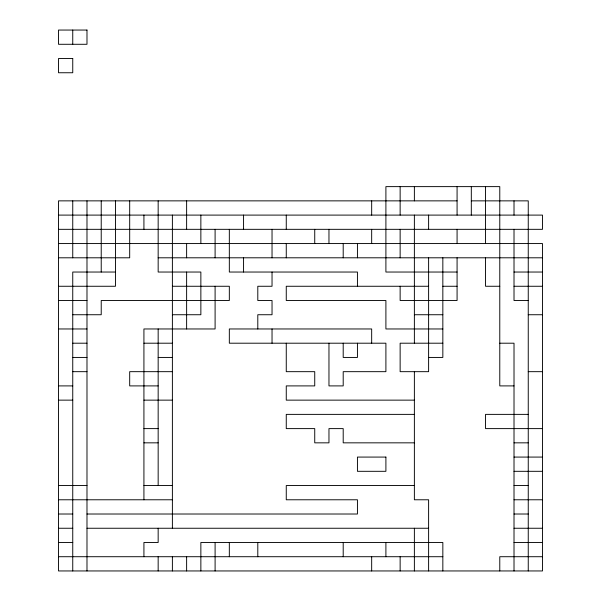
<?xml version="1.0" encoding="UTF-8"?>
<svg xmlns="http://www.w3.org/2000/svg" width="601" height="601" viewBox="0 0 601 601"><rect width="100%" height="100%" fill="white"/><g stroke="black" fill="none" stroke-linecap="round" stroke-linejoin="round"><path stroke-width="0.9" d="M457.076 200.862L58.515 200.862L58.515 570.95L542.485 570.95L542.485 243.563L58.515 243.563M471.312 200.862L528.249 200.862L528.249 570.95M58.515 215.098L542.485 215.098L542.485 229.327L58.515 229.327M58.515 257.799L129.688 257.799L129.688 200.862M158.161 257.799L542.485 257.799M115.452 272.035L72.751 272.035L72.751 570.95M457.076 272.035L385.902 272.035L385.902 186.626L499.777 186.626L499.777 385.902L514.013 385.902M514.013 272.035L542.485 272.035M58.515 286.264L115.452 286.264L115.452 200.862M172.389 286.264L229.327 286.264L229.327 300.5L101.223 300.5L101.223 314.736L72.751 314.736M428.611 286.264L286.264 286.264L286.264 300.5L385.902 300.5L385.902 328.965L442.839 328.965M442.839 286.264L457.076 286.264M499.777 286.264L485.548 286.264L485.548 257.799M514.013 286.264L542.485 286.264M58.515 300.5L86.987 300.5M528.249 300.5L514.013 300.5L514.013 229.327M172.389 314.736L200.862 314.736L200.862 272.035L158.161 272.035L158.161 200.862M414.374 314.736L442.839 314.736M528.249 314.736L542.485 314.736M58.515 328.965L86.987 328.965M72.751 343.201L86.987 343.201M143.924 343.201L172.389 343.201M442.839 343.201L400.138 343.201L400.138 371.673L428.611 371.673L428.611 257.799M499.777 343.201L514.013 343.201L514.013 570.95M72.751 357.437L86.987 357.437M158.161 357.437L172.389 357.437M428.611 357.437L442.839 357.437L442.839 257.799M72.751 371.673L86.987 371.673M172.389 371.673L129.688 371.673L129.688 385.902L158.161 385.902M528.249 371.673L542.485 371.673M58.515 385.902L72.751 385.902M58.515 400.138L72.751 400.138M143.924 400.138L172.389 400.138M414.374 400.138L286.264 400.138L286.264 385.902L314.736 385.902L314.736 371.673L286.264 371.673L286.264 343.201M414.374 414.374L286.264 414.374L286.264 428.611L314.736 428.611L314.736 442.839L328.965 442.839L328.965 428.611L343.201 428.611L343.201 442.839L414.374 442.839M528.249 414.374L485.548 414.374L485.548 428.611L542.485 428.611M143.924 428.611L158.161 428.611M143.924 442.839L158.161 442.839M514.013 442.839L528.249 442.839M514.013 457.076L542.485 457.076M514.013 471.312L542.485 471.312M58.515 485.548L86.987 485.548M143.924 485.548L172.389 485.548M414.374 485.548L286.264 485.548L286.264 499.777L357.437 499.777L357.437 514.013L86.987 514.013M514.013 485.548L528.249 485.548M58.515 499.777L172.389 499.777M514.013 499.777L542.485 499.777M58.515 514.013L72.751 514.013M514.013 514.013L528.249 514.013M58.515 528.249L72.751 528.249M86.987 528.249L428.611 528.249M514.013 528.249L542.485 528.249M58.515 542.485L72.751 542.485M514.013 542.485L542.485 542.485M58.515 556.714L442.839 556.714M542.485 556.714L499.777 556.714L499.777 570.95M514.013 200.862L514.013 215.098M485.548 186.626L485.548 243.563M471.312 186.626L471.312 215.098M457.076 186.626L457.076 215.098M457.076 229.327L457.076 243.563M457.076 257.799L457.076 300.5L400.138 300.5L400.138 286.264M442.839 570.95L442.839 542.485L200.862 542.485L200.862 570.95M428.611 215.098L428.611 229.327M428.611 570.95L428.611 499.777L414.374 499.777L414.374 371.673M414.374 186.626L414.374 200.862M414.374 215.098L414.374 343.201M414.374 528.249L414.374 570.95M400.138 186.626L400.138 215.098M400.138 229.327L400.138 257.799M400.138 556.714L400.138 570.95M385.902 542.485L385.902 556.714M371.673 200.862L371.673 215.098M371.673 229.327L371.673 243.563M371.673 343.201L371.673 328.965L229.327 328.965L229.327 343.201L385.902 343.201L385.902 371.673L343.201 371.673L343.201 385.902L328.965 385.902L328.965 343.201M371.673 556.714L371.673 570.95M357.437 243.563L357.437 257.799M357.437 286.264L357.437 272.035L229.327 272.035L229.327 229.327M357.437 343.201L357.437 357.437L343.201 357.437L343.201 343.201M343.201 243.563L343.201 257.799M343.201 542.485L343.201 556.714M328.965 229.327L328.965 243.563M314.736 229.327L314.736 243.563M286.264 215.098L286.264 229.327M286.264 243.563L286.264 257.799M272.035 229.327L272.035 257.799M272.035 272.035L272.035 286.264L257.799 286.264L257.799 300.5L272.035 300.5L272.035 314.736L257.799 314.736L257.799 328.965M272.035 328.965L272.035 343.201M257.799 542.485L257.799 556.714M243.563 215.098L243.563 229.327M243.563 257.799L243.563 272.035M229.327 542.485L229.327 556.714M215.098 229.327L215.098 257.799M215.098 286.264L215.098 328.965L143.924 328.965L143.924 499.777M215.098 542.485L215.098 570.95M200.862 215.098L200.862 243.563M186.626 200.862L186.626 229.327M186.626 243.563L186.626 257.799M186.626 272.035L186.626 328.965M186.626 556.714L186.626 570.95M172.389 215.098L172.389 528.249M172.389 556.714L172.389 570.95M158.161 328.965L158.161 485.548M158.161 528.249L158.161 542.485L143.924 542.485L143.924 556.714M158.161 556.714L158.161 570.95M143.924 215.098L143.924 229.327M101.223 200.862L101.223 272.035M86.987 200.862L86.987 570.95M72.751 30.05L72.751 44.286M72.751 200.862L72.751 257.799M86.987 30.05L58.515 30.05L58.515 44.286L86.987 44.286L86.987 30.05M72.751 58.515L58.515 58.515L58.515 72.751L72.751 72.751L72.751 58.515M385.902 457.076L357.437 457.076L357.437 471.312L385.902 471.312L385.902 457.076"/></g></svg>
